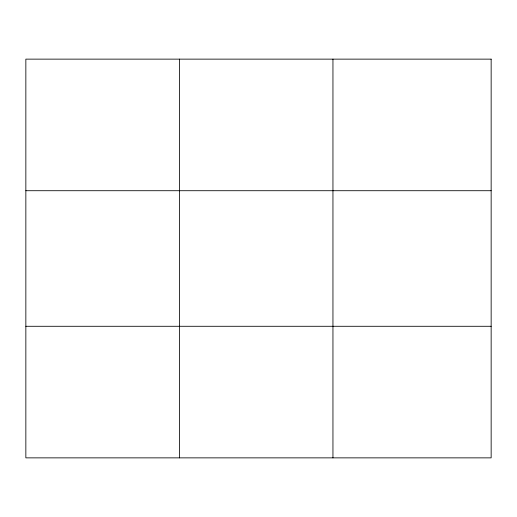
<?xml version="1.0" encoding="UTF-8"?>
<svg xmlns="http://www.w3.org/2000/svg" width="517" height="517" viewBox="0 0 517 517"><rect width="100%" height="100%" fill="white"/><g stroke="black" fill="none" stroke-linecap="round" stroke-linejoin="round"><path stroke-width="0.78" d="M179.399 457.862L179.399 59.138M332.948 457.862L332.948 59.138M25.85 190.715L491.15 190.715M25.85 326.285L491.15 326.285M491.15 59.138L491.15 457.862L25.85 457.862L25.85 59.138L491.15 59.138"/></g></svg>
